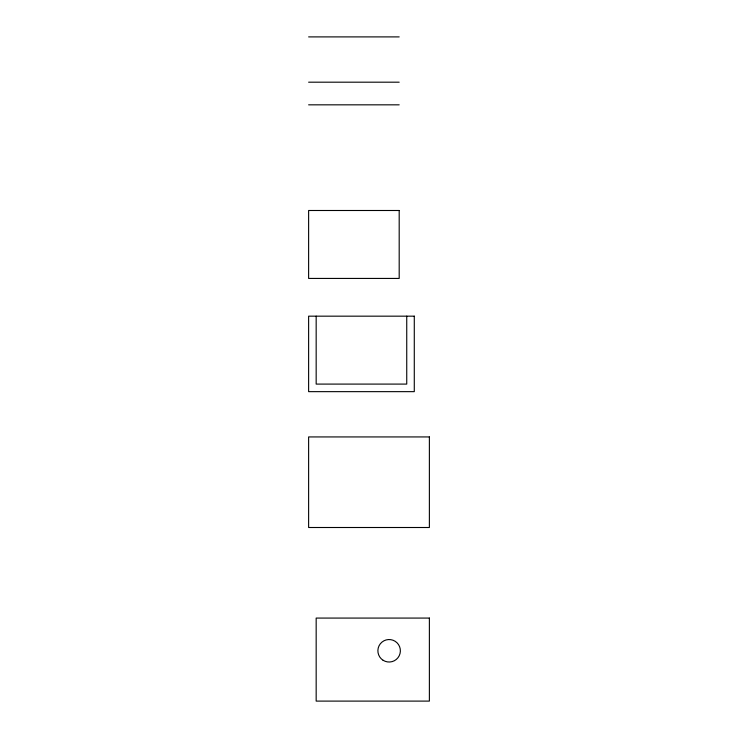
<?xml version="1.0" encoding="UTF-8"?>
<svg xmlns="http://www.w3.org/2000/svg" width="738" height="738" viewBox="0 0 738 738"><rect width="100%" height="100%" fill="white"/><g stroke="black" fill="none" stroke-linecap="round" stroke-linejoin="round"><path stroke-width="1.11" d="M308.622 36.9L399.193 36.9M308.622 82.186L399.193 82.186M308.622 104.833L399.193 104.833M406.739 316.168L406.739 384.092L316.168 384.092L316.168 316.168M399.193 210.496L308.622 210.496L308.622 278.429L399.193 278.429L399.193 210.496M414.286 316.168L308.622 316.168L308.622 391.647L414.286 391.647L414.286 316.168M429.378 436.933L308.622 436.933L308.622 527.504L429.378 527.504L429.378 436.933M429.378 618.075L316.168 618.075L316.168 701.1L429.378 701.1L429.378 618.075M383.087 660.27A11.254 11.254 0 0 0 400.365 651.267A11.254 11.254 0 0 0 383.926 640.805A11.254 11.254 0 0 0 383.087 660.27"/></g></svg>
